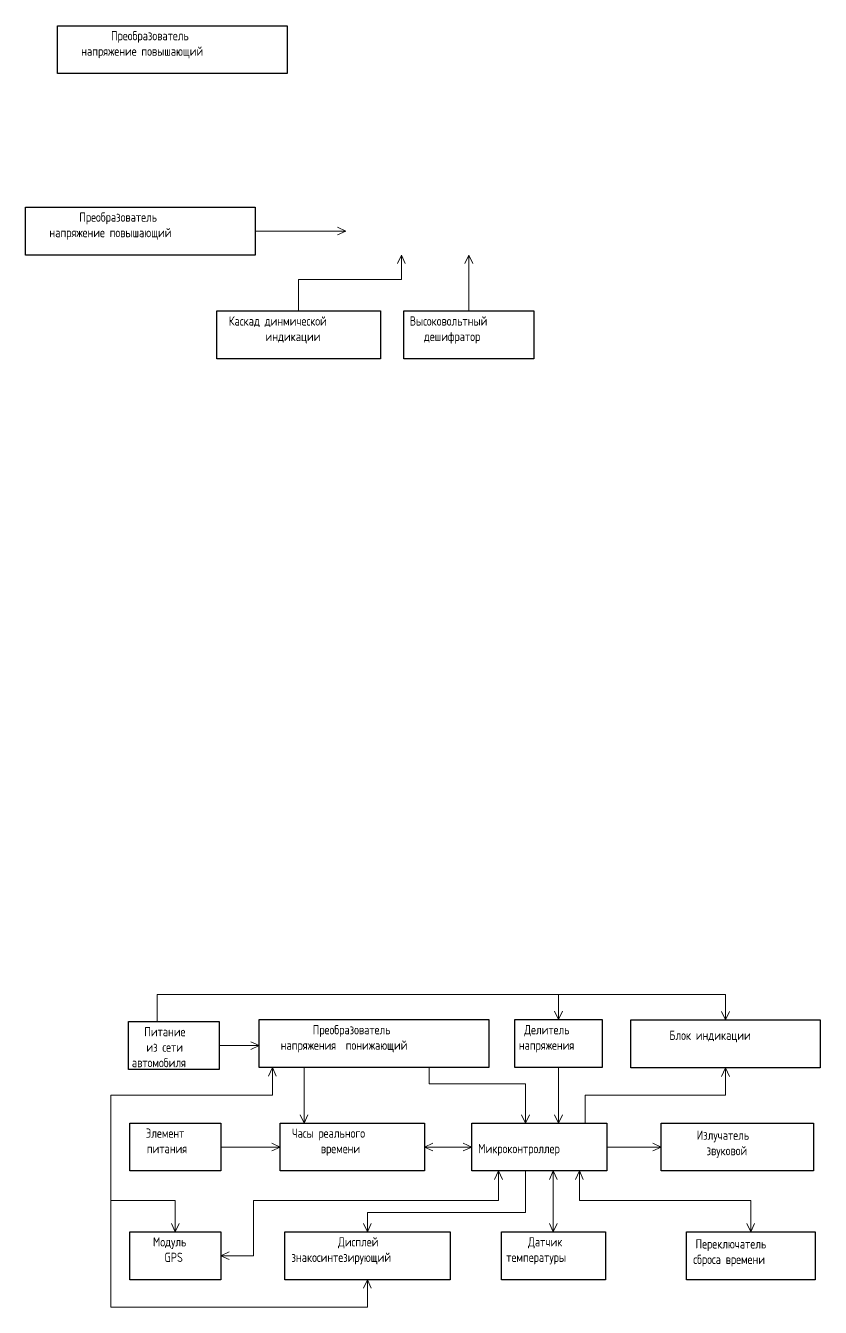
# Model space of a CAD drawing. Header units: millimetres. Extents: x 17286 to 19084, y 22075 to 23457.
# Drawn here: x 18228 to 19084, y 22075 to 23457 of the extents above; entities that cross this region are included whole.
import ezdxf

# ---------------------------------------------------------------- set-up
doc = ezdxf.new("R2010")
doc.units = ezdxf.units.MM
doc.layers.get('0').update_dxf_attribs({"lineweight": 25})
doc.layers.add('0.25-TEXT', color=7, linetype='Continuous', lineweight=15)
doc.layers.add('стрелки', color=7, linetype='Continuous', lineweight=20)
doc.styles.add('ГОСТ 2.304', font='cs_gost2304.shx')

msp = doc.modelspace()

# ---------------------------------------------------------------- linework, layer by layer
for points in [[(18261.9, 23456.7), (18509.4, 23456.7), (18509.4, 23405), (18261.9, 23405)], [(18227.7, 23261.1), (18475.2, 23261.1), (18475.2, 23209.4), (18227.7, 23209.4)], [(18433.7, 23149.2), (18610, 23149.2), (18610, 23097.5), (18433.7, 23097.5)], [(18635.2, 23149.2), (18775.4, 23149.2), (18775.4, 23097.5), (18635.2, 23097.5)], [(18338.4, 22382.9), (18436.2, 22382.9), (18436.2, 22331.2), (18338.4, 22331.2)], [(18479.4, 22385.1), (18726.9, 22385.1), (18726.9, 22333.4), (18479.4, 22333.4)], [(18754.9, 22385.1), (18848.9, 22385.1), (18848.9, 22333.4), (18754.9, 22333.4)], [(18879.8, 22384.7), (19084, 22384.7), (19084, 22333), (18879.8, 22333)], [(18340.1, 22273.5), (18438, 22273.5), (18438, 22221.9), (18340.1, 22221.9)], [(18502.1, 22273.5), (18657.4, 22273.5), (18657.4, 22221.9), (18502.1, 22221.9)], [(18708.4, 22273.5), (18853.9, 22273.5), (18853.9, 22221.9), (18708.4, 22221.9)], [(18912.6, 22273.5), (19076.6, 22273.5), (19076.6, 22221.9), (18912.6, 22221.9)], [(18340.1, 22156.4), (18438, 22156.4), (18438, 22104.7), (18340.1, 22104.7)], [(18506.9, 22156.4), (18685, 22156.4), (18685, 22104.7), (18506.9, 22104.7)], [(18740.3, 22156.4), (18852.4, 22156.4), (18852.4, 22104.7), (18740.3, 22104.7)], [(18939.7, 22156.4), (19078.3, 22156.4), (19078.3, 22104.7), (18939.7, 22104.7)]]:
    msp.add_lwpolyline(points, close=True)
at = {"layer": 'стрелки'}
for p, q in [((18475.2, 23235.3), (18572.8, 23235.3)), ((18572.8, 23235.3), (18563.7, 23239.5)), ((18572.8, 23235.3), (18563.7, 23231.1)), ((18632.6, 23209.4), (18628.4, 23200.4)), ((18632.6, 23183.1), (18632.6, 23209.4)), ((18632.6, 23209.4), (18636.8, 23200.4)), ((18705.3, 23209.4), (18701.1, 23200.4)), ((18705.3, 23149.2), (18705.3, 23209.4)), ((18705.3, 23209.4), (18709.5, 23200.4)), ((18521.9, 23149.2), (18521.9, 23183.1)), ((18521.9, 23183.1), (18632.6, 23183.1)), ((18369.5, 22382.9), (18369.5, 22412)), ((18369.5, 22412), (18981.9, 22412)), ((18801.9, 22385.1), (18801.9, 22412)), ((18981.9, 22412), (18981.9, 22384.7)), ((18801.9, 22385.1), (18797.7, 22394.2)), ((18801.9, 22385.1), (18806.1, 22394.2)), ((18981.9, 22384.7), (18977.7, 22393.7)), ((18981.9, 22384.7), (18986.2, 22393.7)), ((18479.4, 22357.1), (18470.3, 22361.3)), ((18436.2, 22357.1), (18479.4, 22357.1)), ((18479.4, 22357.1), (18470.3, 22352.8)), ((18493.6, 22333.4), (18489.4, 22324.3)), ((18493.6, 22303.8), (18493.6, 22333.4)), ((18493.6, 22333.4), (18497.8, 22324.3)), ((18527.7, 22303.8), (18527.7, 22333.4)), ((18662.6, 22333.4), (18662.6, 22315.7)), ((18801.9, 22273.5), (18801.9, 22333.3)), ((18981.9, 22333), (18977.7, 22323.9)), ((18981.9, 22303.8), (18981.9, 22333)), ((18981.9, 22333), (18986.2, 22323.9)), ((18319.5, 22303.8), (18319.5, 22190)), ((18368.5, 22303.8), (18319.5, 22303.8)), ((18368.5, 22303.8), (18493.6, 22303.8)), ((18527.7, 22273.5), (18527.7, 22303.8)), ((18662.6, 22315.7), (18752.3, 22315.7)), ((18766.4, 22315.7), (18752.3, 22315.7)), ((18766.4, 22273.5), (18766.4, 22315.7)), ((18830.6, 22273.5), (18830.6, 22303.8)), ((18830.6, 22303.8), (18981.9, 22303.8)), ((18527.7, 22273.5), (18523.4, 22282.6)), ((18527.7, 22273.5), (18531.9, 22282.6)), ((18766.4, 22273.5), (18762.1, 22282.6)), ((18766.4, 22273.5), (18770.6, 22282.6)), ((18801.9, 22273.5), (18797.7, 22282.6)), ((18801.9, 22273.5), (18806.1, 22282.6)), ((18708.4, 22273.5), (18737.4, 22273.5)), ((18737.4, 22273.5), (18766.4, 22273.5)), ((18766.4, 22273.5), (18795.4, 22273.5)), ((18795.4, 22273.5), (18824.4, 22273.5)), ((18502.1, 22247.7), (18493, 22251.9)), ((18657.4, 22247.7), (18666.5, 22251.9)), ((18708.4, 22247.7), (18699.3, 22251.9)), ((18912.6, 22247.7), (18903.5, 22251.9)), ((18438, 22247.7), (18502.1, 22247.7)), ((18502.1, 22247.7), (18493, 22243.5)), ((18657.4, 22247.7), (18708.4, 22247.7)), ((18657.4, 22247.7), (18666.5, 22243.5)), ((18708.4, 22247.7), (18699.3, 22243.5)), ((18853.9, 22247.7), (18912.6, 22247.7)), ((18912.6, 22247.7), (18903.5, 22243.5)), ((18737.4, 22221.9), (18733.1, 22212.8)), ((18737.4, 22190), (18737.4, 22221.9)), ((18737.4, 22221.9), (18741.6, 22212.8)), ((18766.4, 22177), (18766.4, 22221.9)), ((18796.3, 22221.9), (18792.1, 22212.8)), ((18796.3, 22221.9), (18796.3, 22156.4)), ((18796.3, 22221.9), (18800.6, 22212.8)), ((18824.4, 22221.9), (18820.1, 22212.8)), ((18824.4, 22221.9), (18824.4, 22190)), ((18824.4, 22221.9), (18828.6, 22212.8)), ((18319.5, 22190), (18389, 22190)), ((18319.5, 22190), (18319.5, 22074.9)), ((18389, 22190), (18389, 22156.4)), ((18473.1, 22130.5), (18473.1, 22190)), ((18473.1, 22190), (18737.4, 22190)), ((18824.4, 22190), (18902.9, 22190)), ((18902.9, 22190), (19009, 22190)), ((19009, 22190), (19009, 22156.4)), ((18389, 22156.4), (18384.8, 22165.4)), ((18389, 22156.4), (18393.3, 22165.4)), ((18596, 22156.4), (18591.8, 22165.4)), ((18596, 22156.4), (18596, 22177)), ((18596, 22177), (18766.4, 22177)), ((18596, 22156.4), (18600.2, 22165.4)), ((18796.3, 22156.4), (18792.1, 22165.4)), ((18796.3, 22156.4), (18800.6, 22165.4)), ((19009, 22156.4), (19004.8, 22165.4)), ((19009, 22156.4), (19013.2, 22165.4)), ((18438, 22130.5), (18447.1, 22134.8)), ((18438, 22130.5), (18473.1, 22130.5)), ((18438, 22130.5), (18447.1, 22126.3)), ((18596, 22104.7), (18591.8, 22095.6)), ((18596, 22074.9), (18596, 22104.7)), ((18596, 22104.7), (18600.2, 22095.6)), ((18319.5, 22074.9), (18596, 22074.9))]:
    msp.add_line(p, q, dxfattribs=at)

# ---------------------------------------------------------------- texts
at = {"layer": '0.25-TEXT', "char_height": 10, "attachment_point": 1, "style": 'ГОСТ 2.304'}
for s, width, insert in [('\\pi50.78;Преобразователь  \\P\\pi18.637;напряжение повышающий', 236.797, (18268.9, 23450.9)), ('\\pi50.78;Преобразователь  \\P\\pi18.637;напряжение повышающий', 236.797, (18234.7, 23255.3)), ('\\pi39.827;Каскад динмической \\P\\pi79.351;индикации', 236.797, (18406.8, 23143.3)), ('\\pi53.875;Высоковольтный \\P\\pi69.113;дешифратор', 236.797, (18587.7, 23143.3)), ('\\pi10.182;Питание \\P\\pi12.563;из сети \\P\\pi-3.1512;автомобиля', 87.031, (18345.3, 22377.1)), ('\\pi50.78;Преобразователь \\P\\pi16.256;напряжения  понижающий', 236.797, (18486.3, 22379.2)), ('\\pi5.6583;Делитель \\P\\pi-0.29408;напряжения', 87.031, (18759.4, 22379.2)), ('\\pi57.208;Блок индикации ', 236.797, (18864.1, 22373.2)), ('\\pi10.182;Элемент \\P\\pi11.134;питания', 87.031, (18347.1, 22267.7)), ('\\pi5.8272;Часы реального\\P\\pi36.78;времени', 135.464, (18509, 22267.7)), ('\\pi24.16;Излучатель \\P\\pi34.875;звуковой', 135.464, (18926.6, 22265.5)), ('\\PМикроконтроллер', 135.464, (18715.3, 22267.7)), ('\\pi17.801;Модуль \\P\\pi30.182;GPS', 87.031, (18347.1, 22150.5)), ('\\pi36.303;Дисплей \\P\\pi-13.935;знакосинтезирующий', 135.464, (18528.1, 22150.5)), ('\\pi38.684;Датчик \\P\\pi15.113;температуры', 135.464, (18730.5, 22150.5)), ('\\pi8.2081;Переключатель \\P\\pi5.8272;сброса времени', 135.464, (18941.3, 22148.3))]:
    msp.add_mtext_dynamic_manual_height_columns(s, width=width, gutter_width=12.5, heights=[0], dxfattribs=dict(at, insert=insert))

doc.saveas('drawing.dxf')
